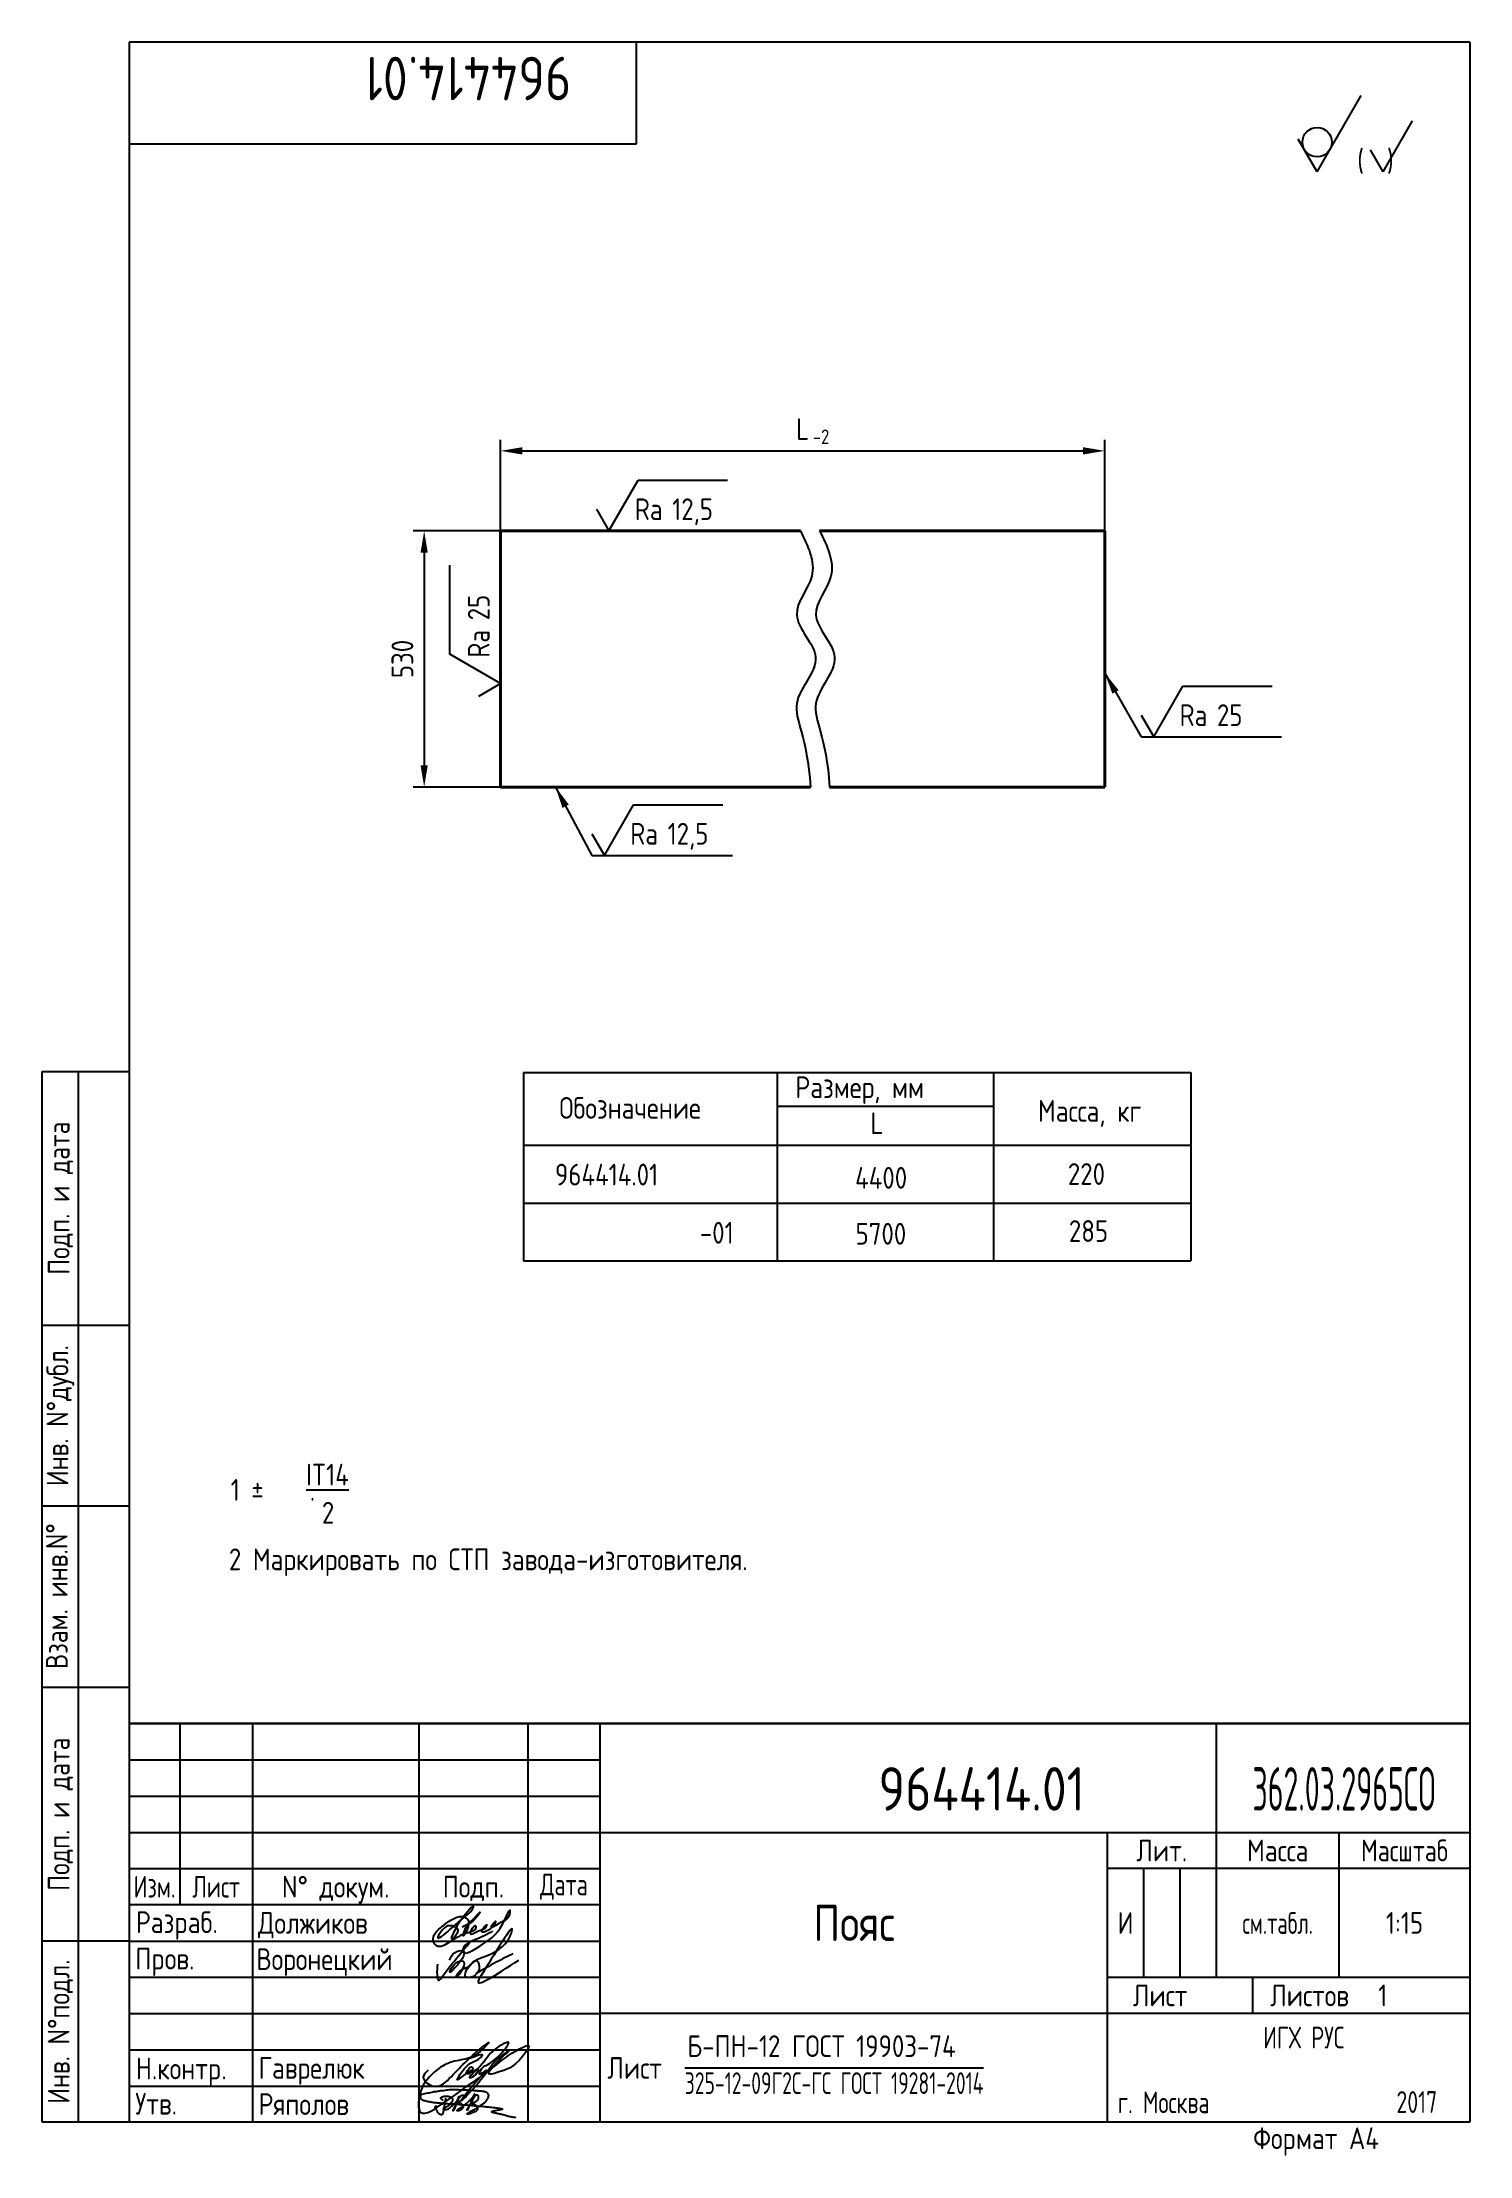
# Paper-space layout 'A4_protect' of a CAD drawing. Header units: millimetres. Extents: x 12 to 209, y 0 to 292.
# The model-space entities are those that its viewports show. They can reach past a viewport. Long polylines and large blocks are cut down to what shows.
import ezdxf
from ezdxf.enums import TextEntityAlignment as Align

# ---------------------------------------------------------------- set-up
doc = ezdxf.new("R2010")
doc.units = ezdxf.units.MM
for name, color, linetype in [('Bord', 1, 'Continuous'), ('Cont', 6, 'Continuous'), ('DIM', 7, 'Continuous'), ('Text', 3, 'Continuous'), ('Textb', 6, 'Continuous')]:
    doc.layers.add(name, color=color, linetype=linetype)
doc.layers.get('Defpoints').off()
doc.styles.add('Style1', font='romans.shx', dxfattribs={"width": 0.8})
doc.dimstyles.new('Copy of LIN 15', dxfattribs={"dimscale": 15, "dimtxt": 3, "dimasz": 3, "dimexe": 1.5, "dimexo": 0, "dimgap": 1.5, "dimtad": 1, "dimdec": 4, "dimrnd": 1, "dimdsep": 46, "dimtxsty": 'Style1', "dimcen": 0, "dimdle": 2, "dimclrd": 256, "dimclrt": 3, "dimadec": 0, "dimazin": 0, "dimtfac": 0.666667, "dimtdec": 4, "dimtmove": 0, "dimatfit": 2, "dimfxl": 1, "dimtvp": 0.833333, "dimtolj": 1, "dimtzin": 0, "dimarcsym": 0})

# ---------------------------------------------------------------- blocks, each defined once
blk = doc.blocks.new('A4')
at = {"layer": 'Bord'}
for p, q in [((20, 55), (85, 55)), ((20, 50), (85, 50)), ((20, 45), (85, 45)), ((160, 40), (160, 25)), ((165, 40), (165, 25)), ((20, 30), (85, 30)), ((20, 25), (85, 25)), ((20, 20), (85, 20)), ((20, 15), (85, 15)), ((20, 10), (85, 10))]:
    blk.add_line(p, q, dxfattribs=at)
at = {"layer": 'Cont'}
for p, q in [((205, 292), (20, 292)), ((20, 292), (20, 5)), ((90, 278), (90, 292)), ((205, 292), (205, 5)), ((20, 278), (90, 278)), ((8, 5), (8, 150)), ((8, 150), (20, 150)), ((13, 5), (13, 150)), ((8, 115), (20, 115)), ((20, 90), (8, 90)), ((20, 65), (8, 65)), ((205, 60), (20, 60)), ((20, 60), (205, 60)), ((27, 60), (27, 35)), ((37, 60), (37, 5)), ((60, 5), (60, 60)), ((75, 60), (75, 5)), ((85, 5), (85, 60)), ((170, 60), (170, 25)), ((85, 45), (205, 45)), ((155, 5), (155, 45)), ((187, 25), (187, 45)), ((20, 40), (85, 40)), ((205, 40), (155, 40)), ((85, 35), (20, 35)), ((20, 30), (8, 30)), ((155, 25), (205, 25)), ((175, 25), (175, 20)), ((205, 20), (85, 20)), ((20, 5), (8, 5)), ((205, 5), (20, 5))]:
    blk.add_line(p, q, dxfattribs=at)
at = {"layer": 'Text', "style": 'Style1', "width": 0.8}
for s, p in [('Подп. и дата', (10.5, 132.5)), ('Инв. N%%dдубл.', (10.5, 102.5)), ('Взам. инв.N%%d ', (10, 78.38)), ('Подп. и дата', (10.5, 47.5)), ('Инв. N%%dподл.', (10.5, 17.5))]:
    blk.add_text(s, height=3, rotation=90, dxfattribs=at).set_placement(p, align=Align.MIDDLE)
at = {"layer": 'Text', "style": 'Style1'}
for s, width, p in [('Лит.', 0.8, (162.5, 42.5)), ('Масса', 0.8, (178.5, 42.5)), ('Масштаб', 0.75, (196, 42.5)), ('Изм.', 0.7, (23.5, 37.5)), ('Лист', 0.7, (32, 37.5)), ('N%%d докум.', 0.8, (48.5, 37.5)), ('Подп.', 0.8, (67.5, 37.5)), ('Лист', 0.8, (162.27, 22.5)), ('Листов', 0.8, (182.9, 22.5))]:
    blk.add_text(s, height=3, dxfattribs=dict(at, width=width)).set_placement(p, align=Align.MIDDLE_CENTER)
at = {"layer": 'Text', "style": 'Style1', "width": 0.7}
for s, p in [('Дата', (80, 37.5)), ('ИГХ РУС', (182.1, 16.69))]:
    blk.add_text(s, height=3, dxfattribs=at).set_placement(p, align=Align.MIDDLE)
at = {"layer": 'Text', "style": 'Style1'}
for s, width, p in [('Разpаб.', 0.8, (20.92, 31.1)), ('Пpов.', 0.8, (20.84, 26.08)), ('Н.контp.', 0.8, (20.92, 10.92)), ('Утв.', 0.8, (20.84, 6.06)), ('г. Москва', 0.7, (156.42, 6.25)), ('Фоpмат А4', 0.8, (175.11, 1.29))]:
    blk.add_text(s, height=3, dxfattribs=dict(at, width=width)).set_placement(p)
for tag, p, width in [('ФИО', (39, 31), 0.8), ('ФИО', (39, 26), 0.8), ('ГОСТ_СОРТАМЕНТА', (98.19, 14), 0.8), ('ФИО', (39, 11), 0.8), ('ФИО', (39, 6), 0.8), ('200', (192.85, 6.29), 0.7)]:
    blk.add_attdef(tag, p, '', height=3, dxfattribs=dict(at, width=width))
at = {"layer": 'Text', "style": 'Style1', "width": 0.8}
for tag, p in [('И', (157.49, 32.5)), ('700', (178.5, 32.5)), ('1:20', (196, 32.5))]:
    blk.add_attdef(tag, text='', height=3, dxfattribs=at).set_placement(p, align=Align.MIDDLE)
blk.add_attdef('Сборочный_чертеж', text='', height=3, dxfattribs=at).set_placement((120, 21.3), align=Align.CENTER)
for tag, p in [('1', (171.12, 22.5)), ('2', (193, 22.5))]:
    blk.add_attdef(tag, text='', height=3, dxfattribs=at).set_placement(p, align=Align.MIDDLE_CENTER)
blk.add_attdef('ЛИСТ', text='', height=3, dxfattribs=at).set_placement((85.99, 12.5), align=Align.MIDDLE_LEFT)
at = {"layer": 'Text', "style": 'Style1', "width": 0.7}
blk.add_attdef('%%OГОСТ_ТЕХ._ТРЕБОВАНИЙ', text='', height=3, dxfattribs=at).set_placement((98.19, 8), align=Align.BOTTOM_LEFT)
at = {"layer": 'Textb', "style": 'Style1', "width": 0.8}
blk.add_attdef('1234567', (81, 290), '', height=6, rotation=180, dxfattribs=at)
blk.add_attdef('1234567', (123.4, 48), '', height=6, dxfattribs=at)
for tag, height, p in [('123ХЯ', 6, (183.62, 48)), ('НАИМЕНОВАНИЕ', 5, (120, 30))]:
    blk.add_attdef(tag, text='', height=height, dxfattribs=at).set_placement(p, align=Align.CENTER)
blk = doc.blocks.new('sherISO_12')
at = {"layer": 'Cont'}
for q in [(-15, -6.96), (-23.66, -12.96)]:
    blk.add_line((-21.06, -17.46), q, dxfattribs=at)
blk.add_circle((-21.06, -13.39), 2.03, dxfattribs=at)
at = {"layer": 'Text'}
for q in [(-7.92, -10.46), (-13.69, -14.46)]:
    blk.add_line((-11.96, -17.46), q, dxfattribs=at)
at = {"layer": 'Text', "style": 'Style1', "width": 0.8}
blk.add_text('(  )', height=3, dxfattribs=at).set_placement((-15.53, -17.46))
blk = doc.blocks.new('A$C63F45750')
at = {"layer": 'Text'}
for points, knots in [([(3.17, 2.37), (3.12, 2.38), (3.04, 2.41), (2.94, 2.5), (2.85, 2.57), (2.79, 2.69), (2.87, 2.77), (2.99, 2.84), (3.16, 2.89), (3.36, 2.93), (3.6, 2.95), (3.82, 2.92), (4.05, 2.87), (4.25, 2.78), (4.45, 2.63), (4.46, 2.42), (4.38, 2.26), (4.28, 2.1), (4.17, 1.94), (4.03, 1.78), (3.89, 1.62), (3.75, 1.52), (3.63, 1.43), (3.49, 1.36), (3.35, 1.3), (3.24, 1.25), (3.16, 1.21), (3.12, 1.15), (3.19, 1.1), (3.27, 1.09), (3.4, 1.07), (3.55, 1.07), (3.72, 1.12), (3.92, 1.19), (4.1, 1.34), (4.26, 1.51), (4.44, 1.65), (4.59, 1.81), (4.74, 1.93), (4.84, 2.04), (4.93, 2.14), (5.07, 2.29), (5.19, 2.53), (5.28, 2.68), (5.35, 2.96), (5.23, 2.66), (5.2, 2.44), (5.04, 2.09), (4.95, 1.81), (4.86, 1.57), (4.75, 1.31), (4.67, 1.12), (4.46, 0.78), (4.62, 1.17), (4.71, 1.45), (4.88, 1.74), (5.01, 2), (5.08, 2.19), (5.19, 2.4), (5.32, 2.58), (5.4, 2.75), (5.52, 2.89), (5.65, 3.04), (5.85, 3.1), (6.02, 3.03), (6.08, 2.87), (6.03, 2.7), (5.9, 2.51), (5.7, 2.37), (5.55, 2.23), (5.4, 2.17), (5.31, 2.12), (5.12, 2.09), (5.35, 2.07), (5.48, 2), (5.64, 1.93), (5.75, 1.8), (5.85, 1.67), (5.89, 1.54), (5.89, 1.37), (5.8, 1.2), (5.63, 1.06), (5.41, 0.94), (5.23, 0.86), (5.02, 0.92), (5.13, 1.1), (5.28, 1.16), (5.44, 1.27), (5.61, 1.36), (5.74, 1.46), (5.86, 1.53), (5.95, 1.61), (6.05, 1.69), (6.15, 1.77), (6.28, 1.87), (6.46, 2.02), (6.65, 2.19), (6.83, 2.37), (6.98, 2.49), (7.11, 2.61), (7.2, 2.74), (7.32, 2.84), (7.42, 2.97), (7.48, 3.08), (7.48, 3.27), (7.34, 3.08), (7.28, 2.94), (7.18, 2.69), (7.1, 2.46), (7, 2.22), (6.93, 1.98), (6.83, 1.78), (6.73, 1.55), (6.67, 1.34), (6.6, 1.14), (6.56, 1.03), (6.39, 0.99), (6.62, 1.33), (6.75, 1.54), (6.93, 1.87), (7.05, 2.08), (7.18, 2.32), (7.33, 2.6), (7.47, 2.89), (7.6, 3.07), (7.79, 3.18), (7.95, 3.01), (8, 2.81), (7.99, 2.62), (7.94, 2.46), (7.83, 2.33), (7.69, 2.22), (7.53, 2.11), (7.37, 2.03), (7.21, 1.99), (7.11, 1.97), (6.89, 1.98), (7.07, 1.94), (7.15, 1.9), (7.27, 1.88), (7.39, 1.84), (7.52, 1.81), (7.62, 1.72), (7.7, 1.62), (7.78, 1.51), (7.83, 1.39), (7.87, 1.26), (7.88, 1.13), (7.86, 0.99), (7.75, 0.88), (7.6, 0.77), (7.4, 0.73), (7.19, 0.66), (6.97, 0.55), (6.71, 0.48), (6.57, 0.44), (6.42, 0.42), (6.52, 0.58), (6.61, 0.64), (6.81, 0.78), (7.06, 0.89), (7.33, 1.04), (7.55, 1.16), (7.7, 1.24), (7.84, 1.32), (7.99, 1.43), (8.21, 1.58), (8.48, 1.76), (8.74, 1.95), (8.97, 2.12), (9.1, 2.29), (9.23, 2.44), (9.3, 2.6), (9.37, 2.74), (9.42, 2.92), (9.45, 3.13), (9.21, 3.48), (8.67, 3.59), (8.09, 3.63), (7.57, 3.66), (7.06, 3.74), (6.57, 3.75), (6.09, 3.74), (5.67, 3.78), (5.28, 3.78), (4.96, 3.81), (4.65, 3.83), (4.31, 3.82), (3.97, 3.79), (3.61, 3.74), (3.22, 3.67), (2.86, 3.66), (2.53, 3.61), (2.18, 3.52), (1.78, 3.54), (1.38, 3.37), (0.96, 3.35), (0.58, 3.24), (0.25, 3.19), (0.03, 3.06), (-0.03, 2.83), (0.02, 2.6), (0.26, 2.38), (0.59, 2.33), (1, 2.2), (1.48, 2.15), (1.93, 2.05), (2.35, 2.02), (2.72, 2.01), (3.11, 1.94), (3.68, 1.94), (4.25, 1.83), (4.91, 1.87), (5.53, 1.76), (6.13, 1.72), (6.73, 1.71), (7.32, 1.62), (7.99, 1.55), (8.64, 1.54), (9.16, 1.46), (9.61, 1.42), (10.03, 1.4), (10.41, 1.32), (10.73, 1.29), (11.01, 1.24), (11.18, 1.23), (11.42, 1.14), (11.18, 1.06), (11.01, 1.03), (10.71, 0.98), (10.37, 0.92), (10.1, 0.91), (9.65, 0.75), (10.22, 0.67), (10.54, 0.59), (11.08, 0.47), (11.61, 0.35), (12.17, 0.15), (12.64, 0.08), (12.98, 0.03), (13.11, 0.01), (13.18, 0)], [0, 0, 0, 0, 0.153866, 0.270441, 0.388867, 0.510533, 0.592156, 0.71333, 0.90842, 1.11344, 1.349254, 1.61246, 1.782219, 2.047249, 2.291879, 2.451528, 2.651081, 2.806158, 3.017979, 3.227348, 3.462381, 3.633009, 3.75766, 3.920516, 4.080796, 4.214529, 4.291786, 4.349969, 4.397594, 4.50822, 4.594826, 4.799244, 4.954392, 5.128468, 5.437537, 5.632649, 5.842485, 6.094987, 6.293219, 6.410959, 6.551192, 6.687808, 7.022147, 7.294342, 7.425356, 7.52079, 7.946481, 8.313051, 8.59833, 8.833695, 9.090496, 9.427695, 9.601191, 9.883219, 10.093306, 10.673943, 10.798776, 10.974628, 11.287247, 11.486184, 11.648652, 11.848902, 12.027194, 12.25348, 12.40059, 12.537783, 12.716293, 12.91523, 13.208551, 13.438489, 13.549668, 13.67779, 13.77127, 13.930001, 14.029091, 14.272112, 14.434836, 14.547084, 14.739051, 14.830983, 15.061241, 15.268922, 15.500489, 15.788979, 15.879568, 16.024283, 16.221854, 16.418714, 16.593102, 16.783247, 16.91018, 17.018213, 17.135263, 17.278205, 17.430482, 17.620087, 17.979626, 18.191789, 18.388716, 18.565718, 18.714854, 18.857929, 19.039974, 19.171375, 19.283034, 19.400085, 19.618058, 19.882245, 20.150781, 20.377854, 20.649532, 20.89723, 21.042543, 21.40016, 21.557817, 21.667145, 21.752781, 21.926256, 22.412297, 22.813145, 22.961412, 23.171289, 23.607257, 23.940428, 24.110007, 24.291214, 24.48084, 24.697609, 24.904078, 25.034245, 25.218018, 25.407651, 25.573473, 25.787447, 25.930292, 26.051316, 26.18846, 26.285312, 26.406799, 26.52425, 26.630463, 26.793722, 26.898606, 27.029313, 27.171012, 27.314101, 27.419918, 27.580557, 27.709367, 27.829268, 28.024364, 28.266961, 28.41242, 28.705761, 28.989137, 29.187748, 29.233768, 29.332802, 29.529535, 29.667094, 30.039923, 30.332117, 30.61061, 30.769982, 30.856778, 31.109923, 31.313488, 31.656425, 32.066331, 32.296628, 32.49714, 32.710276, 32.891468, 33.014834, 33.177747, 33.444503, 33.618009, 34.409008, 34.914636, 35.419802, 35.95397, 36.458179, 36.88069, 37.388403, 37.738353, 38.034261, 38.353468, 38.693154, 39.037638, 39.391136, 39.787481, 40.203773, 40.488977, 40.784975, 41.26625, 41.668005, 42.070065, 42.499388, 42.869834, 43.079573, 43.213439, 43.554591, 43.717296, 44.153724, 44.506336, 45.019111, 45.587859, 45.90191, 46.270392, 46.703958, 47.093115, 47.952647, 48.44014, 49.079253, 49.808223, 50.268654, 50.851051, 51.604831, 52.298429, 52.776925, 53.1907, 53.661988, 54.042386, 54.348524, 54.616841, 54.853814, 54.983777, 55.126096, 55.333328, 55.613101, 56.008732, 56.315809, 56.59982, 56.87931, 57.399251, 57.889617, 58.432507, 59.066698, 59.660314, 59.862668, 60.07277, 60.07277, 60.07277, 60.07277]), ([(2.31, 1.53), (2.26, 1.52), (2.17, 1.51), (2.06, 1.48), (1.93, 1.38), (2.07, 1.25), (2.14, 1.11), (2.26, 0.93), (2.39, 0.72), (2.57, 0.54), (2.71, 0.44), (2.86, 0.4), (3.02, 0.43), (3.14, 0.54), (3.21, 0.79), (3.25, 1.07), (3.31, 1.4), (3.35, 1.67), (3.38, 1.92), (3.47, 2.19), (3.5, 2.43), (3.54, 2.59), (3.56, 2.64)], [0, 0, 0, 0, 0.15847, 0.269731, 0.363591, 0.555514, 0.688037, 0.848606, 1.204359, 1.433632, 1.58673, 1.729549, 1.880686, 2.057874, 2.19169, 2.63505, 2.928153, 3.184121, 3.441863, 3.696117, 4.025873, 4.178055, 4.178055, 4.178055, 4.178055])]:
    blk.add_open_spline(points, degree=3, knots=knots, dxfattribs=at)
blk = doc.blocks.new('*D19')
at = {"layer": 'DIM', "color": 0, "lineweight": -2, "transparency": 16777216}
for p, q in [((-528.7, 190.5), (-709.2, 190.5)), ((-528.7, -339.5), (-709.2, -339.5))]:
    blk.add_line(p, q, dxfattribs=at)
at = {"layer": 'DIM', "lineweight": -2, "transparency": 16777216}
blk.add_line((-686.7, 145.5), (-686.7, -294.5), dxfattribs=at)
at = {"layer": 'DIM', "transparency": 16777216}
for points in [[(-694.2, 145.5), (-679.2, 145.5), (-686.7, 190.5)], [(-694.2, -294.5), (-679.2, -294.5), (-686.7, -339.5)]]:
    blk.add_solid(points, dxfattribs=at)
at = {"layer": 'DIM', "color": 3, "transparency": 16777216, "insert": (-731.7, -74.5), "char_height": 45, "attachment_point": 5, "rotation": 90, "style": 'Style1'}
blk.add_mtext('\\A1;530', dxfattribs=at)
blk = doc.blocks.new('*D20')
at = {"layer": 'DIM', "color": 0, "lineweight": -2, "transparency": 16777216}
for p, q in [((-528.7, 190.5), (-528.7, 378.8)), ((722.3, 190.5), (722.3, 378.8))]:
    blk.add_line(p, q, dxfattribs=at)
at = {"layer": 'DIM', "lineweight": -2, "transparency": 16777216}
blk.add_line((-483.7, 356.3), (677.3, 356.3), dxfattribs=at)
at = {"layer": 'DIM', "transparency": 16777216}
for points in [[(-483.7, 363.8), (-483.7, 348.8), (-528.7, 356.3)], [(677.3, 363.8), (677.3, 348.8), (722.3, 356.3)]]:
    blk.add_solid(points, dxfattribs=at)
at = {"layer": 'DIM', "color": 3, "transparency": 16777216, "insert": (96.8, 401.3), "char_height": 45, "attachment_point": 5, "style": 'Style1'}
blk.add_mtext('\\A1;L', dxfattribs=at)
blk = doc.blocks.new('sherISO_01')
at = {"layer": 'Text'}
blk.add_line((4.04, 7), (16.36, 7), dxfattribs=at)
blk.add_lwpolyline([(-1.73, 3), (0, 0), (4.04, 7)], dxfattribs=at)
at = {"layer": 'Text', "style": 'Style1', "width": 0.8}
blk.add_text('Ra', height=3, dxfattribs=at).set_placement((3.58, 1.5))
blk.add_attdef('12,5', (8.73, 1.5), '', height=3, dxfattribs=at)

msp = doc.modelspace()

# ---------------------------------------------------------------- linework, layer by layer
at = {"layer": 'Bord'}
for points in [[(92.31992, 190.46493), (107.84207, 158.99354), (137.19061, 99.48895), (54.74, 13.54664), (158.88815, -72.84311), (52.72429, -166.97045), (106.48621, -234.21764), (112.98655, -339.53507)], [(132.02317, 190.46493), (147.54532, 158.99354), (176.89386, 99.48895), (94.44325, 13.54664), (198.5914, -72.84311), (92.42754, -166.97045), (146.18946, -234.21764), (152.6898, -339.53507)]]:
    msp.add_open_spline(points, degree=3, knots=[0, 0, 0, 0, 96.3628755031, 182.1982582264, 278.1580791855, 381.2517061918, 488.215552354, 488.215552354, 488.215552354, 488.215552354], dxfattribs=at)
at = {"layer": 'Cont', "lineweight": 40}
for p, q in [((-528.74557, -339.53507), (-528.74557, 190.46493)), ((-528.74557, 190.46493), (92.31992, 190.46493)), ((132.02317, 190.46493), (722.25859, 190.46493)), ((722.25859, 190.46493), (722.25859, -339.53507)), ((-528.74557, -339.53507), (112.98655, -339.53507)), ((152.6898, -339.53507), (722.25859, -339.53507))]:
    msp.add_line(p, q, dxfattribs=at)
at = {"layer": 'DIM'}
for p, q in [((797.49374, -235.71836), (1088.40293, -235.71836)), ((-339.62733, -481.23363), (-48.71814, -481.23363))]:
    msp.add_line(p, q, dxfattribs=at)

# ---------------------------------------------------------------- block references
at = {"layer": 'DIM', "xscale": 15, "yscale": 15, "zscale": 15}
for p, values in [((-304.18562, 190.46493), {'12,5': '12,5'}), ((823.4745, -235.71837), {'12,5': '25'}), ((-313.64657, -481.23364), {'12,5': '12,5'})]:
    msp.add_blockref('sherISO_01', p, dxfattribs=at).add_auto_attribs(values)
at = {"layer": 'DIM', "xscale": 15, "yscale": 15, "zscale": 15, "rotation": 90}
msp.add_blockref('sherISO_01', (-528.74557, -125.42001), dxfattribs=at).add_auto_attribs({'12,5': '25'})

# ---------------------------------------------------------------- texts
at = {"layer": 'DIM', "color": 3, "insert": (1153.42029, -263.422), "char_height": 30, "attachment_point": 7, "style": 'Style1'}
msp.add_mtext('\\A1;', dxfattribs=at)
at = {"layer": 'Text', "style": 'Style1', "width": 0.8}
msp.add_text('-2', height=30, dxfattribs=at).set_placement((117.93466, 370.45811))

# ---------------------------------------------------------------- dimensions: what is measured, and where the dimension line sits
at = {"layer": 'DIM'}
dim = msp.add_linear_dim(base=(722.25859, 356.25293), p1=(-528.74557, 190.46493), p2=(722.25859, 190.46493), text='L', dimstyle='Copy of LIN 15', dxfattribs=at)
dim.commit()
dim.dimension.update_dxf_attribs({"geometry": '*D20', "text_midpoint": (96.75651, 401.25293)})
dim = msp.add_linear_dim(base=(-686.71274, -339.53507), p1=(-528.74557, 190.46493), p2=(-528.74557, -339.53507), angle=90, text='530', dimstyle='Copy of LIN 15', dxfattribs=at)
dim.commit()
dim.dimension.update_dxf_attribs({"geometry": '*D19', "text_midpoint": (-731.71274, -74.53507)})

# ---------------------------------------------------------------- leaders
for points in [[(722.25859, -103.62448), (797.49374, -235.71836)], [(-414.86248, -339.53507), (-339.62733, -481.23363)]]:
    msp.add_leader(points, dimstyle='Copy of LIN 15', dxfattribs=at)

psp = doc.layouts.new('A4_protect')

# ---------------------------------------------------------------- linework, layer by layer
at = {"layer": 'Bord'}
for p, q in [((113.81, 145.18), (143.68, 145.18)), ((78.81, 131.84), (170.91, 131.84))]:
    psp.add_line(p, q, dxfattribs=at)
at = {"layer": 'Cont'}
for p, q in [((209.39, 292), (209.39, 5)), ((78.81, 149.84), (170.91, 149.84)), ((78.81, 149.84), (78.81, 123.84)), ((113.81, 149.84), (113.81, 123.84)), ((143.68, 149.84), (143.68, 123.84)), ((143.68, 149.84), (143.68, 123.84)), ((170.91, 149.84), (170.91, 123.84)), ((78.81, 139.84), (170.91, 139.84)), ((78.81, 123.84), (170.91, 123.84))]:
    psp.add_line(p, q, dxfattribs=at)
at = {"layer": 'Text'}
for points, knots in [([(74.53, 31.35), (73.77, 30.93), (72.45, 30.21), (70.58, 29.62), (70.26, 27.69), (75.19, 30.8), (75.51, 31.4), (76.93, 34.43), (76.89, 33), (76.02, 32.87), (73.83, 31.4), (75.14, 33.15), (74.61, 31.63), (72.08, 30.53), (73.97, 32.7), (73.43, 31.5), (72.7, 31.53), (70.83, 30.29), (72.17, 32.55), (72.29, 31.45), (70.38, 31.01), (69.11, 30.18), (66.97, 28.83), (65.92, 30.56), (67.42, 31.98), (68.83, 32.94), (70.11, 33.58), (71.07, 33.16), (71.48, 32.17), (70.18, 29.86), (70.88, 32.15), (71.48, 32.6), (73.13, 34.41), (72.14, 32.96), (71.41, 32.42), (70.61, 32.02), (70.36, 31.9)], [0, 0, 0, 0, 2.703743, 4.672825, 5.02799, 7.955933, 13.437489, 13.883188, 14.189441, 16.413959, 17.478513, 18.47964, 18.959294, 20.910841, 22.003091, 22.470554, 23.533771, 24.710748, 26.01626, 26.201331, 27.488187, 30.382065, 32.258784, 33.069724, 35.439902, 37.010787, 38.612861, 39.32109, 39.818865, 41.83144, 42.782113, 44.494961, 45.867914, 46.467245, 48.290622, 49.101188, 49.101188, 49.101188, 49.101188]), ([(68.88, 30.57), (69.3, 31.49), (69.84, 32.67), (72.1, 35.24), (71.66, 34.07), (70.15, 33.04), (65.95, 28.93), (67.6, 31.68), (68.58, 32.36), (70.14, 31.67), (69.5, 30.86), (68.98, 30.17), (68.82, 30.44), (68.86, 30.52), (68.88, 30.57)], [0, 0, 0, 0, 4.062617, 5.226919, 5.800291, 6.663227, 11.774431, 12.938639, 14.11351, 15.354081, 16.396133, 16.918576, 17.03251, 17.182794, 17.182794, 17.182794, 17.182794]), ([(68.61, 27.38), (68.77, 27.76), (69.09, 28.51), (71.59, 29.06), (69.78, 26.62), (68.27, 25.28), (69.32, 27.28), (71.46, 27.35), (68.99, 24.05), (70.05, 26.26), (71.22, 26.16), (72.19, 27.66), (73.03, 26.28), (72.19, 24.95), (70.16, 24.94), (71.74, 27.35), (74.15, 28.01), (76.52, 29.3), (78.01, 33.73), (74.23, 27.2), (71.56, 23.06), (75.03, 25.33), (78.17, 27.38)], [0, 0, 0, 0, 1.213353, 2.399709, 5.497648, 5.861317, 7.611627, 8.43806, 10.837371, 11.583123, 13.461301, 14.534506, 15.162086, 17.217848, 17.944717, 20.123775, 21.948027, 26.460707, 27.144718, 34.52243, 35.159468, 41.304292, 41.304292, 41.304292, 41.304292]), ([(66.92, 26.82), (66.88, 26.37), (66.82, 25.71), (66.97, 24.17), (68.31, 26.07), (69.44, 27.5), (70.82, 29.11), (71.62, 30.05)], [0, 0, 0, 0, 1.523947, 2.237958, 3.351836, 5.856423, 9.374056, 9.374056, 9.374056, 9.374056]), ([(77.35, 28.27), (76.58, 27.88), (74.87, 27.01), (73.19, 26.05), (72.27, 25.53)], [0, 0, 0, 0, 2.587978, 5.77327, 5.77327, 5.77327, 5.77327]), ([(65.66, 12.19), (65.33, 11.88), (64.45, 11.08), (66.83, 9.21), (69.97, 12.47), (71.46, 14.09), (74.35, 16.31), (72.45, 14.23), (71.04, 13.7), (68.34, 13.32), (66.04, 11.66), (64.31, 9.62), (64.16, 5.1), (70.32, 9.47), (74.07, 12.07), (77.35, 14.78), (80.02, 15.91), (77.7, 12.57), (76.41, 12.26), (73.1, 11.2), (75.37, 13.63), (77.44, 15.35), (74.74, 13.54), (73.64, 11.44), (68.86, 6.31), (71.46, 9.8), (74.58, 13.02), (72.44, 11.21), (72.99, 12.54), (74.16, 13.07), (75.34, 13.93), (77.6, 16.78), (73.98, 14.67), (73.68, 13.36), (70.64, 10.76), (72.25, 11.45), (72.86, 12.68), (71.8, 11.9), (70.5, 11.37), (71.55, 13.02), (71.91, 12.3), (70.84, 11.84), (69.03, 10.08), (70.52, 12.32), (71.44, 13.28), (72.6, 13.6), (73.55, 14.63), (72.3, 14.15), (71.26, 13.75)], [0, 0, 0, 0, 1.17994, 3.087717, 5.863103, 12.338328, 12.854096, 14.088578, 16.834551, 19.302558, 21.570562, 25.210018, 27.650956, 31.348291, 40.129863, 44.562748, 45.223917, 46.979401, 51.214655, 52.099288, 55.323111, 56.227801, 58.471865, 60.028126, 65.752911, 68.466223, 71.038525, 71.934922, 72.780229, 73.495807, 76.028152, 77.999346, 80.11892, 83.1954, 85.334448, 86.270878, 87.060466, 88.110212, 88.803314, 89.989889, 90.197567, 90.706974, 92.884587, 94.19917, 96.055742, 97.375783, 97.753899, 99.636325, 99.636325, 99.636325, 99.636325])]:
    psp.add_open_spline(points, degree=3, knots=knots, dxfattribs=at)

# ---------------------------------------------------------------- block references
ref = psp.add_blockref('A4', (4.39, 0))
ref.add_attrib('ФИО', 'Должиков', (42.17, 31), dxfattribs={"layer": 'Text', "height": 3, "style": 'Style1', "width": 0.8})
ref.add_attrib('ФИО', 'Воронецкий', (41.95, 26), dxfattribs={"layer": 'Text', "height": 3, "style": 'Style1', "width": 0.8})
ref.add_attrib('ФИО', 'Гаврелюк', (42.24, 11), dxfattribs={"layer": 'Text', "height": 3, "style": 'Style1', "width": 0.8})
ref.add_attrib('ФИО', 'Ряполов', (42.24, 6), dxfattribs={"layer": 'Text', "height": 3, "style": 'Style1', "width": 0.8})
ref.add_attrib('123ХЯ', '362.03.2965СО', dxfattribs={"layer": 'Textb', "height": 6, "style": 'Style1', "width": 0.48}).set_placement((192.03, 48), align=Align.CENTER)
ref.add_attrib('1234567', '964414.01', (127.79, 48), dxfattribs={"layer": 'Textb', "height": 6, "style": 'Style1', "width": 0.8})
ref.add_attrib('НАИМЕНОВАНИЕ', 'Пояс', dxfattribs={"layer": 'Textb', "height": 5, "style": 'Style1', "width": 0.8}).set_placement((124.39, 30), align=Align.CENTER)
ref.add_attrib('ЛИСТ', 'Лист', dxfattribs={"layer": 'Text', "height": 3, "style": 'Style1', "width": 0.8}).set_placement((90.38, 12.5), align=Align.MIDDLE_LEFT)
ref.add_attrib('ГОСТ_СОРТАМЕНТА', 'Б-ПН-12 ГОСТ 19903-74', (101.42, 14), dxfattribs={"layer": 'Text', "height": 3, "style": 'Style1', "width": 0.8})
ref.add_attrib('%%OГОСТ_ТЕХ._ТРЕБОВАНИЙ', '%%O325-12-09Г2С-ГС ГОСТ 19281-2014', dxfattribs={"layer": 'Text', "height": 3, "style": 'Style1', "width": 0.63}).set_placement((101.06, 8), align=Align.BOTTOM_LEFT)
ref.add_attrib('И', 'И', dxfattribs={"layer": 'Text', "height": 3, "style": 'Style1', "width": 0.8}).set_placement((161.88, 32.5), align=Align.MIDDLE)
ref.add_attrib('700', 'см.табл.', dxfattribs={"layer": 'Text', "height": 3, "style": 'Style1', "width": 0.65}).set_placement((182.89, 32.5), align=Align.MIDDLE)
ref.add_attrib('1:20', '1:15', dxfattribs={"layer": 'Text', "height": 3, "style": 'Style1', "width": 0.8}).set_placement((200.39, 32.5), align=Align.MIDDLE)
ref.add_attrib('2', '1', dxfattribs={"layer": 'Text', "height": 3, "style": 'Style1', "width": 0.8}).set_placement((197.39, 22.5), align=Align.MIDDLE_CENTER)
ref.add_attrib('200', '2017', (199.28, 6.29), dxfattribs={"layer": 'Text', "height": 3, "style": 'Style1', "width": 0.7})
ref.add_attrib('1234567', '964414.01', (85.39, 290), dxfattribs={"layer": 'Textb', "height": 6, "rotation": 180, "style": 'Style1', "width": 0.8})
at = {"layer": 'Cont'}
psp.add_blockref('A$C63F45750', (64.57, 5.67), dxfattribs=at)
at = {"layer": 'DIM'}
psp.add_blockref('sherISO_12', (209.39, 291.6), dxfattribs=at)

# ---------------------------------------------------------------- texts
at = {"layer": 'Text', "style": 'Style1', "width": 0.8}
for s, p in [('Размер, мм', (116.32, 146.31)), ('Обозначение', (83.74, 143.46)), ('Масса, кг', (149.8, 143.04)), ('L', (126.68, 141.35)), ('964414.01', (83.15, 134.26)), ('220', (153.93, 134.34)), ('4400', (124.57, 133.81)), ('-01', (103.14, 126.23)), ('5700', (124.63, 126.09)), ('285', (154.07, 126.47)), ('1 %%P    .', (38.4, 90.75)), ('%%UIT14', (48.79, 92.86)), ('2', (50.98, 87.6)), ('2 Маркировать по СТП завода-изготовителя.', (38.15, 81.17))]:
    psp.add_text(s, height=3, dxfattribs=at).set_placement(p)

# ---------------------------------------------------------------- viewports
at = {"layer": 'Defpoints'}
psp.add_viewport(center=(108.03, 212.08), size=(159.82, 69.2623), view_center_point=(-42.6581, 3.15497), view_height=1038.9339478, dxfattribs=at)

doc.saveas('drawing.dxf')
